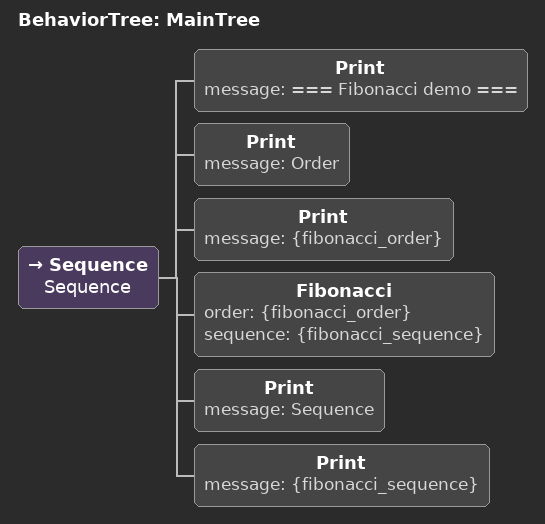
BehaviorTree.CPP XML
<root main_tree_to_execute="MainTree">
  <BehaviorTree ID="MainTree">
    <Sequence name="Sequence">
    	<Print message="=== Fibonacci demo ==="/>
    	<Print message="Order"/>
    	<Print message="{fibonacci_order}"/>
    	<Fibonacci order="{fibonacci_order}" sequence="{fibonacci_sequence}"/>
    	<Print message="Sequence"/>
    	<Print message="{fibonacci_sequence}"/>
    </Sequence>
  </BehaviorTree>
</root>
